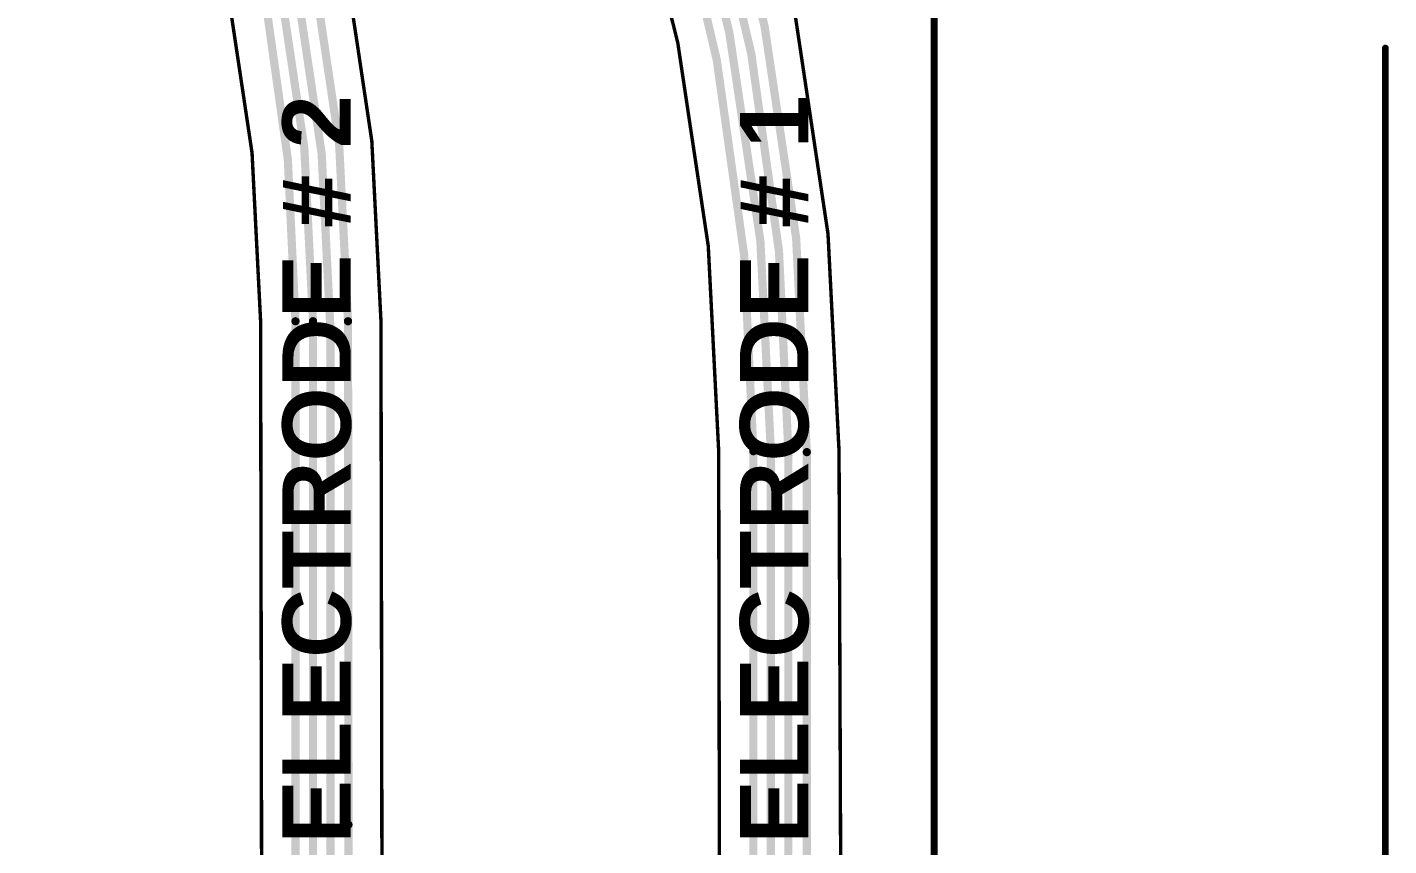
# Model space of a CAD drawing. Header units: inches. Extents: x -17 to 349, y -40 to 215.
# Drawn here: x 174.7 to 225.3, y 33.2 to 63.6 of the extents above; entities that cross this region are included whole.
import ezdxf

# ---------------------------------------------------------------- set-up
doc = ezdxf.new("R2010")
doc.units = ezdxf.units.IN
for name, color, linetype in [('Board Outline', 216, 'Continuous'), ('Bottom Layer', 5, 'Continuous'), ('Dimension', 6, 'Continuous'), ('Top Overlay', 2, 'Continuous')]:
    doc.layers.add(name, color=color, linetype=linetype)
doc.styles.add('Arial_Bold', font='', dxfattribs={"height": 0.2})
doc.styles.get('Arial_Bold').set_extended_font_data('Arial', bold=True)

msp = doc.modelspace()

# ---------------------------------------------------------------- linework, layer by layer
at = {"layer": 'Board Outline', "const_width": 0.127}
for points in [[(122.52998862, 130.00344332, -0.4137830578576681), (204.86466774, 47.83536788)], [(122.56069468, 125.53344718, -0.4136722232397825), (200.39467414, 47.82755484)], [(119.5314729, 120.8434083, -0.4137590145945721), (187.85119148, 52.65899552)], [(119.53243302, 116.37340708, -0.4137590145945721), (183.38119788, 52.65109612)]]:
    msp.add_lwpolyline(points, format="xyb", dxfattribs=at)
for points in [[(183.38119788, 52.65109612), (183.41629306, 32.79240076)], [(187.85119148, 52.65899552), (187.88629936, 32.7927843)], [(200.39467414, 47.82755484), (200.42095552, 32.79237282)], [(204.86466774, 47.83536534), (204.9246092, 32.51881736)]]:
    msp.add_lwpolyline(points, dxfattribs=at)
at = {"layer": 'Board Outline', "const_width": 0.0635}
for points in [[(183.34944788, 52.65109612, 1), (183.41294788, 52.65109612, 1)], [(183.34944788, 52.65109612, 1), (183.41294788, 52.65109612, 1)], [(187.81944148, 52.65899552, 1), (187.88294148, 52.65899552, 1)], [(187.81944148, 52.65899552, 1), (187.88294148, 52.65899552, 1)], [(200.36292414, 47.82755484, 1), (200.42642414, 47.82755484, 1)], [(200.36292414, 47.82755484, 1), (200.42642414, 47.82755484, 1)], [(204.83291774, 47.83536788, 1), (204.89641774, 47.83536788, 1)], [(204.83291774, 47.83536534, 1), (204.89641774, 47.83536534, 1)]]:
    msp.add_lwpolyline(points, format="xyb", close=True, dxfattribs=at)
at = {"layer": 'Bottom Layer', "const_width": 0.3048}
for points in [[(122.55846964, 128.80178964, -0.4142135623730951), (203.66689518, 47.79210406)], [(122.55846964, 128.14139218, -0.4142135716234306), (202.98237534, 47.82659217999999)], [(122.55846964, 127.48099218, -0.4142135530473893), (202.33236902, 47.82659217999999)], [(122.55846964, 126.82059218, -0.41421357178314), (201.68237286, 47.82659217999999)], [(119.31929908, 119.84859952, -0.4142135513109782), (186.62706896, 52.6525871)], [(118.98825072, 119.18820968, -0.4141682080837658), (185.97707534, 52.30783798)], [(119.53608808, 118.31159218, -0.4142125882663787), (185.32707156, 52.65259218)], [(119.55410176, 117.63299816, -0.4142135738093534), (184.67707032, 52.6525871)]]:
    msp.add_lwpolyline(points, format="xyb", dxfattribs=at)
at = {"layer": 'Bottom Layer', "const_width": 0.1524}
for points in [[(184.60087032, 52.6525871, 1), (184.75327032, 52.6525871, 1)], [(184.60087286, 52.65259218, 1), (184.75327286, 52.65259218, 1)], [(185.25087156, 52.65259218, 1), (185.40327156, 52.65259218, 1)], [(185.25087156, 52.65259218, 1), (185.40327156, 52.65259218, 1)], [(186.55086896, 52.6525871, 1), (186.70326896, 52.6525871, 1)], [(186.5508715, 52.65259218, 1), (186.7032715, 52.65259218, 1)], [(185.9008728, 52.30783798, 1), (186.0532728, 52.30783798, 1)], [(185.90087534, 52.30783798, 1), (186.05327534, 52.30783798, 1)], [(201.60617286, 47.82659217999999, 1), (201.75857286, 47.82659217999999, 1)], [(201.60617286, 47.82659217999999, 1), (201.75857286, 47.82659217999999, 1)], [(202.25616902, 47.82659217999999, 1), (202.40856902, 47.82659217999999, 1)], [(202.25617156, 47.82659217999999, 1), (202.40857156, 47.82659217999999, 1)], [(202.9061728, 47.82659217999999, 1), (203.0585728, 47.82659217999999, 1)], [(202.90617534, 47.82659217999999, 1), (203.05857534, 47.82659217999999, 1)], [(203.59069518, 47.79210406, 1), (203.74309518, 47.79210406, 1)], [(203.59069772, 47.7921066, 1), (203.74309772, 47.7921066, 1)], [(186.56753898, 33.95364558, 1), (186.71993898, 33.95364558, 1)], [(186.56753898, 33.95364558, 1), (186.71993898, 33.95364558, 1)]]:
    msp.add_lwpolyline(points, format="xyb", close=True, dxfattribs=at)
at = {"layer": 'Bottom Layer', "const_width": 0.3048}
for points in [[(184.67707286, 32.09984944), (184.67707286, 52.65259218)], [(185.32707156, 29.88091306), (185.32707156, 52.65259218)], [(186.6270715, 52.65259218), (186.64373898, 33.95364558)], [(185.9770728, 30.51089148), (185.9770728, 52.30783798)], [(201.68237286, 31.92572736), (201.68237286, 47.82659217999999)], [(202.33237156, 29.88242435999999), (202.33237156, 47.82659217999999)], [(202.9823728, 30.510226), (202.9823728, 47.82659217999999)], [(203.66689772, 29.85424052), (203.66689772, 47.7921066)], [(186.64373898, 29.89892166), (186.64373898, 33.95364558)]]:
    msp.add_lwpolyline(points, dxfattribs=at)
at = {"layer": 'Dimension', "const_width": 0.254}
for points in [[(208.39596624, 17.12568584), (208.39596624, 192.48185278)], [(225.15529772, -2.40755932), (225.15529772, 62.79809894)]]:
    msp.add_lwpolyline(points, dxfattribs=at)
at = {"layer": 'Dimension', "const_width": 0.127}
msp.add_lwpolyline([(225.09179772, 62.79809894, 1), (225.21879772, 62.79809894, 1)], format="xyb", close=True, dxfattribs=at)

# ---------------------------------------------------------------- texts
at = {"layer": 'Top Overlay', "style": 'Arial_Bold'}
for s, p in [('ELECTRODE # 2', (186.73041902, 33.25048468)), ('ELECTRODE # 1', (203.72452778, 33.2504669))]:
    msp.add_text(s, height=2.54, rotation=90, dxfattribs=at).set_placement(p)

doc.saveas('drawing.dxf')
